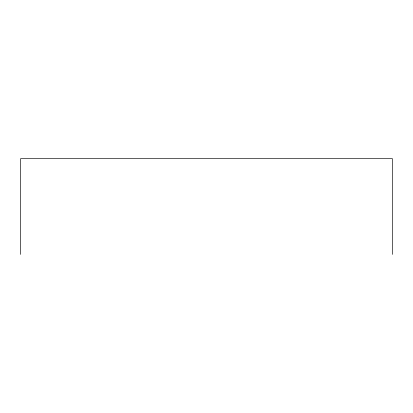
<?xml version="1.0" encoding="UTF-8"?>
<svg xmlns="http://www.w3.org/2000/svg" width="413" height="413" viewBox="0 0 413 413"><rect width="100%" height="100%" fill="white"/><g stroke="black" fill="none" stroke-linecap="round" stroke-linejoin="round"><path stroke-width="0.62" d="M392.35 254.398L392.35 158.602L20.65 158.602L20.65 254.398"/></g></svg>
